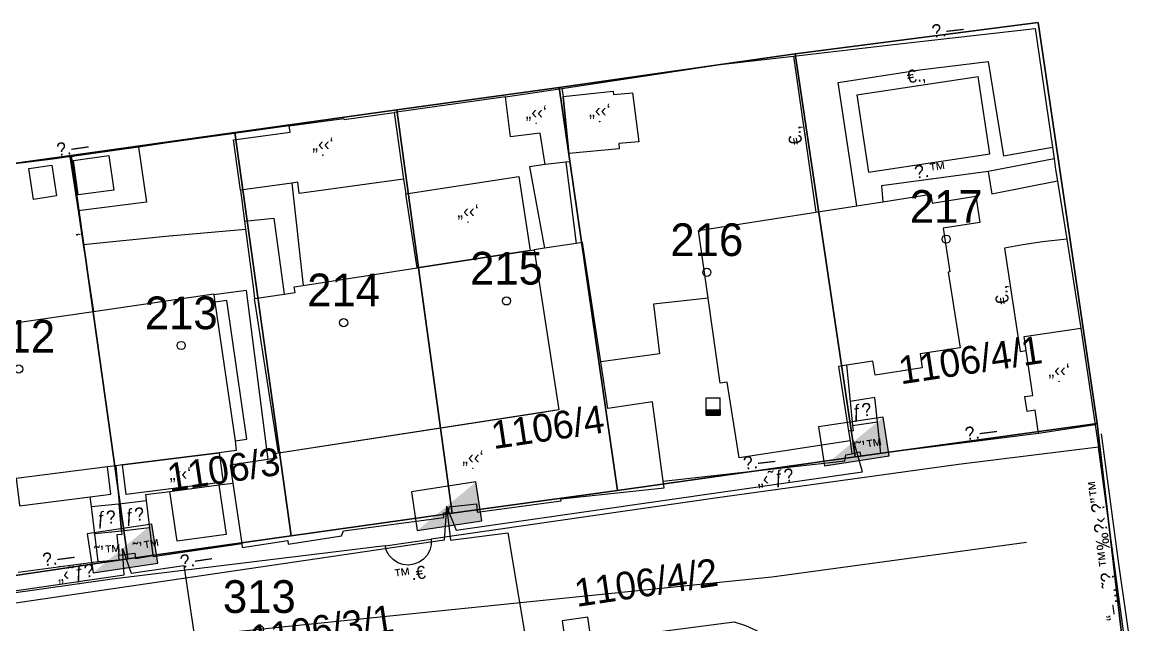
# Model space of a CAD drawing. Header units: metres. Extents: x 218299 to 220222, y 572714 to 574340.
# Drawn here: x 219334.8 to 219403.9, y 573464.6 to 573501.4 of the extents above; entities that cross this region are included whole.
import ezdxf
from ezdxf.enums import TextEntityAlignment as Align

# ---------------------------------------------------------------- set-up
doc = ezdxf.new("R2010")
doc.units = ezdxf.units.M
doc.header["$MEASUREMENT"] = 0
for name, color, linetype in [('1601', 44, 'LANDBORDER'), ('1602', 44, 'Continuous'), ('1603', 44, 'Continuous'), ('6151', 102, 'CABLEUNDEXIST03'), ('6261', 7, 'Continuous'), ('A_POINTS', 2, 'Continuous'), ('M2200', 253, 'Continuous'), ('M2207', 253, 'Continuous'), ('M2401', 7, 'Continuous'), ('M2404', 7, 'Continuous'), ('M2407', 253, 'Continuous'), ('M2408', 253, 'Continuous'), ('M2410', 253, 'Continuous'), ('M2412', 253, 'Continuous'), ('M2420', 253, 'Continuous'), ('M2601', 253, 'Continuous'), ('M2602', 253, 'Continuous'), ('M2605', 253, 'Continuous'), ('M2612', 253, 'Continuous'), ('M5235', 253, 'Continuous')]:
    doc.layers.add(name, color=color, linetype=linetype)
doc.styles.add('HEBTXT', font='HEBTXT')
doc.styles.add('MAVAT_HEBTXT', font='HEBTXT')
doc.linetypes.add('CABLEUNDEXIST03', pattern='A,3.5,[222,elecad.shx,S=0.01,R=0,X=0,Y=0],1.5', length=5)
doc.linetypes.add('LANDBORDER', pattern='A,6.25,[208,elecad.shx,S=0.02,R=0,X=-0.6,Y=0],12.5,[208,elecad.shx,S=0.02,R=180,X=0.6,Y=0],6.25', length=25)

# ---------------------------------------------------------------- blocks, each defined once
blk = doc.blocks.new('6261')
blk.add_lwpolyline([(-2, -1.2), (2, -1.2), (2, 1.2), (-2, 1.2)], close=True)
at = {"color": 0}
blk.add_solid([(2, 1.2), (-2, -1.2), (2, -1.2)], dxfattribs=at)
at = {"color": 0, "style": 'HEBTXT'}
blk.add_attdef('PIL_NAME', (2.689, 2.418), '', height=1.7, dxfattribs=at)
at = {"style": 'HEBTXT'}
blk.add_attdef('CAMUT_MONIM', (2.489, 0.218), '', height=1.7, dxfattribs=at)
at = {"color": 0, "style": 'HEBTXT', "flags": 1}
for tag, p in [('TYPE', (2.585, -1.773)), ('MAP_TYPE', (2.689, -3.782))]:
    blk.add_attdef(tag, p, '', height=1.7, dxfattribs=at)
blk = doc.blocks.new('1603')
at = {"layer": 'A_POINTS'}
blk.add_circle((0, 0), 0.25, dxfattribs=at)
at = {"color": 0, "style": 'HEBTXT'}
blk.add_attdef('PARCEL_NUM', text='', height=2, dxfattribs=at).set_placement((0, 1), align=Align.CENTER)
at = {"color": 0, "style": 'HEBTXT', "flags": 1}
blk.add_attdef('LOT_NUM', text='', height=2, dxfattribs=at).set_placement((0, -2.5), align=Align.CENTER)
blk = doc.blocks.new('M2404')
blk.add_circle((0, 0), 0.025)
at = {"style": 'MAVAT_HEBTXT'}
blk.add_attdef('NAME', text='', height=0.8, dxfattribs=at).set_placement((0, 1.59), align=Align.MIDDLE)
blk = doc.blocks.new('M2408')
blk.add_circle((0, 0), 0.025)
at = {"style": 'MAVAT_HEBTXT'}
blk.add_attdef('NAME', text='', height=0.8, dxfattribs=at).set_placement((0, 1.59), align=Align.MIDDLE)
blk = doc.blocks.new('M2407')
blk.add_circle((0, 0), 0.025)
at = {"style": 'MAVAT_HEBTXT'}
blk.add_attdef('NAME', text='', height=0.8, dxfattribs=at).set_placement((0, 1.59), align=Align.MIDDLE)
blk = doc.blocks.new('M2601')
blk.add_circle((0, 0), 0.025)
at = {"style": 'MAVAT_HEBTXT'}
blk.add_attdef('NAME', text='', height=0.8, dxfattribs=at).set_placement((0, 1.59), align=Align.MIDDLE)
blk = doc.blocks.new('M2602')
blk.add_circle((0, 0), 0.025)
at = {"style": 'MAVAT_HEBTXT'}
blk.add_attdef('NAME', text='', height=0.8, dxfattribs=at).set_placement((0, 1.59), align=Align.MIDDLE)
blk = doc.blocks.new('M2605')
blk.add_circle((0, 0), 0.025)
at = {"style": 'MAVAT_HEBTXT'}
blk.add_attdef('NAME', text='', height=0.8, dxfattribs=at).set_placement((0, 1.59), align=Align.MIDDLE)
blk = doc.blocks.new('M2612')
blk.add_circle((0, 0), 0.025)
at = {"style": 'MAVAT_HEBTXT'}
blk.add_attdef('NAME', text='', height=0.8, dxfattribs=at).set_placement((0, 1.59), align=Align.MIDDLE)
blk = doc.blocks.new('M2410')
blk.add_circle((0, 0), 0.025)
at = {"style": 'MAVAT_HEBTXT'}
blk.add_attdef('NAME', text='', height=0.8, dxfattribs=at).set_placement((0, 1.59), align=Align.MIDDLE)
blk = doc.blocks.new('M2207')
blk.add_circle((0, 0), 0.025)
at = {"style": 'MAVAT_HEBTXT'}
blk.add_attdef('NAME', text='', height=0.8, dxfattribs=at).set_placement((0, 1.59), align=Align.MIDDLE)
blk = doc.blocks.new('M2412')
blk.add_circle((0, 0), 0.025)
at = {"style": 'MAVAT_HEBTXT'}
blk.add_attdef('NAME', text='', height=0.8, dxfattribs=at).set_placement((0, 1.59), align=Align.MIDDLE)
blk = doc.blocks.new('*U89')
at = {"linetype": 'Continuous'}
for p, q in [((-0.85, 0), (-0.85, -0.66)), ((0.85, 0), (0.85, -0.66))]:
    blk.add_line(p, q, dxfattribs=at)
blk.add_solid([(-0.85, 0), (-0.85, -0.66), (0.85, -0.66)], dxfattribs=at)
at = {"linetype": 'Continuous', "extrusion": (0, 0, -1)}
blk.add_solid([(0.85, 0), (-0.85, 0), (-0.85, -0.66)], dxfattribs=at)
blk = doc.blocks.new('M5235')
for points in [[(-0.85, 1.47), (0.85, 1.47)], [(-0.85, -0.66), (-0.85, 1.47)], [(0.85, -0.66), (0.85, 1.47)], [(-0.85, 0), (0.85, 0)], [(-0.85, -0.66), (0.85, -0.66)]]:
    blk.add_lwpolyline(points)
at = {"linetype": 'Continuous'}
blk.add_blockref('*U89', (0, 0), dxfattribs=at)
at = {"style": 'MAVAT_HEBTXT', "flags": 1}
for tag, p in [('MARK', (0, 2.72)), ('HEIGHT', (0, -1.92)), ('NAME', (0, -4.48))]:
    blk.add_attdef(tag, text='', height=0.8, dxfattribs=at).set_placement(p, align=Align.MIDDLE)
blk = doc.blocks.new('111')
at = {"layer": 'M2200'}
for points in [[(219376.224, 573488.701, 580.785), (219383.403, 573489.819, 580.785), (219385.914, 573490.21, 580.785), (219387.497, 573490.457, 580.785), (219390.433, 573490.914, 580.785), (219390.517, 573490.373, 580.785), (219393.192, 573490.79, 580.785), (219393.442, 573489.187, 581.265), (219391.199, 573488.838, 581.505), (219391.615, 573486.169, 582.465), (219391.511, 573486.153, 582.465), (219392.232, 573481.527, 580.785), (219389.785, 573481.145, 580.665), (219389.918, 573480.286, 580.305), (219387.026, 573479.836, 580.305), (219386.89, 573480.709, 580.665), (219385.276, 573480.457, 580.665), (219384.788, 573480.381, 580.665), (219385.406, 573476.411, 580.455), (219385.496, 573475.835, 580.425), (219385.496, 573475.835, 580.425), (219378.705, 573474.777, 580.425), (219377.982, 573479.417, 580.665), (219377.554, 573479.346, 580.665), (219376.813, 573484.557, 580.731)], [(219367.665, 573477.718, 579.465), (219366.56, 573477.547, 579.465), (219350.503, 573475.071, 579.465), (219350.503, 573475.071, 579.465), (219350.503, 573475.071, 579.465), (219349.044, 573484.528, 579.225), (219349.044, 573484.528, 579.225), (219350.856, 573484.808, 579.4), (219351.522, 573484.911, 579.465), (219351.471, 573485.243, 579.465), (219352.025, 573485.329, 579.465), (219358.998, 573486.404, 579.465), (219365.913, 573487.47, 579.465), (219366.155, 573487.508, 579.465), (219366.155, 573487.508, 579.465), (219367.665, 573477.718, 579.465)], [(219331.821, 573482.678, 578.745), (219339.171, 573483.747, 578.745), (219346.537, 573484.819, 578.745), (219346.546, 573484.757, 578.745), (219346.612, 573484.303, 578.745), (219347.845, 573475.823, 578.745), (219347.921, 573475.235, 578.745), (219346.879, 573475.103, 578.745), (219340.959, 573474.351, 578.745), (219340.55, 573474.299, 578.745), (219340.027, 573474.232, 578.745), (219334.443, 573473.523, 578.745), (219333.099, 573473.352, 578.745), (219331.821, 573482.678, 578.745), (219331.821, 573482.678, 578.745)]]:
    blk.add_polyline3d(points, close=True, dxfattribs=at)
at = {"layer": 'M2207'}
for points in [[(219364.397, 573496.879, 578.805), (219367.855, 573497.383, 578.805), (219367.855, 573497.383, 578.805), (219367.926, 573496.896, 578.805), (219368.278, 573493.403, 578.805), (219368.317, 573492.906, 578.805), (219368.317, 573492.906, 578.805), (219368.094, 573492.88, 578.769), (219366.832, 573492.733, 578.565), (219366.832, 573492.733, 578.565), (219366.526, 573494.648, 578.805), (219364.701, 573494.423, 578.805), (219364.397, 573496.879, 578.805)], [(219371.365, 573493.693, 580.545), (219368.278, 573493.403, 580.545), (219368.278, 573493.403, 580.545), (219367.926, 573496.896, 580.545), (219367.926, 573496.896, 580.545), (219370.996, 573497.229, 580.425), (219371.016, 573497.014, 580.425), (219372.175, 573497.112, 580.425), (219372.564, 573494.133, 580.425), (219371.334, 573494.018, 580.545)], [(219358.152, 573491.847, 578.685), (219358.152, 573491.847, 578.685), (219351.779, 573490.968, 578.685), (219351.686, 573491.646, 578.685), (219351.32, 573491.595, 578.66), (219348.177, 573491.162, 578.445), (219348.177, 573491.162, 578.445), (219347.753, 573494.239, 578.325), (219351.218, 573494.717, 578.565), (219351.165, 573495.1, 578.565), (219351.165, 573495.1, 578.565), (219354.513, 573495.561, 578.685), (219354.524, 573495.485, 578.685), (219357.592, 573495.908, 578.685), (219357.592, 573495.908, 578.685)], [(219336.629, 573492.693, 577.545), (219336.911, 573490.812, 577.545), (219335.511, 573490.602, 577.545), (219335.229, 573492.484, 577.545), (219336.629, 573492.693, 577.545)], [(219340.126, 573493.294, 577.545), (219340.422, 573491.174, 577.545), (219338.246, 573490.871, 577.545), (219337.951, 573492.991, 577.545), (219340.126, 573493.294, 577.545)], [(219365.913, 573487.47, 579.285), (219358.998, 573486.404, 579.405), (219358.298, 573490.945, 579.285), (219358.298, 573490.945, 579.285), (219365.213, 573492.008, 579.165), (219365.913, 573487.47, 579.285)], [(219366.155, 573487.508, 579.405), (219367.665, 573477.718, 579.405), (219350.503, 573475.071, 577.725), (219350.297, 573475.039, 577.725), (219350.396, 573474.775, 578.325), (219349.847, 573474.691, 578.371), (219347.554, 573474.338, 578.565), (219347.715, 573473.23, 578.459), (219348.25, 573469.553, 578.108), (219348.286, 573469.305, 578.085), (219351.076, 573469.724, 577.845), (219351.104, 573469.513, 577.845), (219354.364, 573470.01, 577.725), (219354.492, 573470.313, 578.685), (219360.633, 573471.138, 578.205), (219360.613, 573471.424, 578.205), (219360.941, 573471.469, 578.205), (219360.948, 573471.782, 579.045), (219362.63, 573471.963, 579.045), (219362.669, 573471.465, 578.085), (219367.82, 573472.161, 578.205), (219367.793, 573472.276, 578.565), (219374.121, 573472.942, 578.685), (219374.065, 573473.362, 578.685), (219373.41, 573478.217, 578.685), (219370.676, 573477.796, 579.165), (219370.233, 573480.668, 579.165), (219369.108, 573487.963, 579.165), (219368.724, 573487.904, 579.196), (219366.797, 573487.607, 579.352)], [(219346.612, 573484.303, 578.685), (219347.845, 573475.823, 578.565), (219348.567, 573475.928, 578.565), (219347.334, 573484.408, 578.685), (219346.612, 573484.303, 578.685)], [(219399.627, 573482.724, 579.945), (219399.627, 573482.724, 579.945), (219400.513, 573476.803, 579.945), (219400.513, 573476.803, 579.945), (219400.513, 573476.803, 579.945), (219397.032, 573476.283, 579.945), (219397.032, 573476.283, 579.945), (219396.82, 573477.702, 579.945), (219396.334, 573477.63, 579.945), (219396.199, 573478.53, 579.945), (219396.689, 573478.604, 579.945), (219396.277, 573481.357, 579.853), (219396.151, 573482.204, 579.825)], [(219340.959, 573474.351, 578.445), (219346.879, 573475.103, 578.325), (219347.108, 573473.298, 578.325), (219341.188, 573472.546, 578.445), (219340.959, 573474.351, 578.445)], [(219340.027, 573474.232, 578.325), (219334.443, 573473.523, 578.325), (219334.626, 573472.077, 578.221), (219334.656, 573471.848, 578.205), (219334.656, 573471.848, 578.205), (219338.973, 573472.397, 578.205), (219340.24, 573472.558, 578.205), (219340.027, 573474.232, 578.325)], [(219343.855, 573472.729, 577.965), (219343.855, 573472.729, 577.965), (219346.842, 573473.142, 577.965), (219346.842, 573473.142, 577.965), (219347.296, 573470.097, 577.965), (219344.309, 573469.684, 577.965), (219343.855, 573472.729, 577.965)]]:
    blk.add_polyline3d(points, close=True, dxfattribs=at)
at = {"layer": 'M2401'}
for points in [[(219357.026, 573469.412, 575.91), (219357.026, 573469.412, 575.91), (219359.861, 573469.802, 575.91), (219359.861, 573469.802, 575.91), (219359.855, 573469.464, 575.91), (219359.771, 573469.137, 575.91), (219359.612, 573468.839, 575.91), (219359.388, 573468.587, 575.91), (219359.11, 573468.394, 575.91), (219358.796, 573468.271, 575.91), (219358.461, 573468.226, 575.91), (219358.125, 573468.26, 575.91), (219357.806, 573468.372, 575.91), (219357.522, 573468.556, 575.91), (219357.29, 573468.801, 575.91), (219357.121, 573469.093, 575.91), (219357.026, 573469.412, 575.91)], [(219369.442, 573465.033, 576.3), (219367.879, 573464.811, 576.3), (219368.079, 573463.396, 576.3), (219368.079, 573463.396, 576.3), (219369.643, 573463.617, 576.3), (219369.643, 573463.617, 576.3), (219369.442, 573465.033, 576.3)]]:
    blk.add_polyline3d(points, dxfattribs=at)
at = {"layer": 'M2404'}
for points in [[(219357.026, 573469.412, 575.91), (219357.026, 573469.412, 575.91), (219359.861, 573469.802, 575.91), (219359.861, 573469.802, 575.91), (219359.855, 573469.464, 575.91), (219359.771, 573469.137, 575.91), (219359.612, 573468.839, 575.91), (219359.388, 573468.587, 575.91), (219359.11, 573468.394, 575.91), (219358.796, 573468.271, 575.91), (219358.461, 573468.226, 575.91), (219358.125, 573468.26, 575.91), (219357.806, 573468.372, 575.91), (219357.522, 573468.556, 575.91), (219357.29, 573468.801, 575.91), (219357.121, 573469.093, 575.91), (219357.026, 573469.412, 575.91)], [(219369.442, 573465.033, 576.3), (219367.879, 573464.811, 576.3), (219368.079, 573463.396, 576.3), (219368.079, 573463.396, 576.3), (219369.643, 573463.617, 576.3), (219369.643, 573463.617, 576.3), (219369.442, 573465.033, 576.3)]]:
    blk.add_polyline3d(points, dxfattribs=at)
at = {"layer": 'M2407'}
for points in [[(219385.914, 573490.21, 577.682), (219384.771, 573497.756, 577.442), (219389.777, 573498.535, 577.442), (219393.944, 573499.039, 577.442), (219394.898, 573493.269, 577.682), (219397.885, 573493.792, 577.682)], [(219385.913, 573496.999, 577.442), (219386.627, 573492.264, 577.682), (219394.064, 573493.39, 577.682), (219393.331, 573498.131, 577.442)], [(219341.94, 573493.804, 575.522), (219342.417, 573490.427, 575.642), (219338.231, 573489.899, 575.642)], [(219366.832, 573492.733, 576.809), (219365.867, 573492.596, 576.809), (219366.797, 573487.607, 576.674)], [(219393.942, 573492.315, 577.682), (219387.42, 573491.44, 577.682), (219387.497, 573490.457, 577.682)], [(219351.32, 573491.595, 576.242), (219352.025, 573485.329, 576.482)], [(219348.425, 573489.268, 576.482), (219350.224, 573489.443, 576.482), (219350.856, 573484.808, 576.482)], [(219344.012, 573488.376, 575.642), (219338.548, 573487.822, 575.642)], [(219397.285, 573488.005, 577.952), (219396.073, 573487.814, 577.952)], [(219348.52, 573485.022, 575.999), (219346.546, 573484.757, 576.017)], [(219348.52, 573485.022, 575.999), (219349.847, 573474.691, 575.999)], [(219376.813, 573484.557, 578.042), (219373.466, 573484.198, 578.042), (219373.83, 573481.148, 578.042), (219370.233, 573480.668, 577.802)], [(219342.364, 573472.545, 576.002), (219343.855, 573472.729, 576.002)], [(219346.842, 573473.142, 576.002), (219347.715, 573473.23, 576.002)], [(219339.054, 573471.81, 576.07), (219338.973, 573472.397, 576.115)]]:
    blk.add_polyline3d(points, dxfattribs=at)
at = {"layer": 'M2408'}
for points in [[(219400.513, 573476.803, 577.62), (219400.7, 573475.444, 577.62), (219392.138, 573474.373, 577.08), (219377.237, 573472.322, 576.45), (219359.861, 573469.802, 575.887)], [(219357.026, 573469.412, 575.887), (219340.326, 573467.369, 574.897), (219327.176, 573465.501, 574.357), (219319.617, 573464.731, 574.065)], [(219369.643, 573463.617, 576.165), (219378.411, 573464.751, 576.705), (219379.099, 573464.523, 576.695), (219379.759, 573464.221, 576.698), (219380.382, 573463.85, 576.715), (219380.96, 573463.414, 576.745), (219381.488, 573462.917, 576.788), (219381.957, 573462.367, 576.844), (219382.22, 573461.997, 576.885), (219382.976, 573460.363, 576.975), (219384.082, 573460.484, 576.975)]]:
    blk.add_polyline3d(points, dxfattribs=at)
at = {"layer": 'M2410'}
blk.add_polyline3d([(219402.402, 573462.979, 577.74), (219400.7, 573475.444, 577.62)], dxfattribs=at)
at = {"layer": 'M2412'}
for points in [[(219387.009, 573478.469, 577.922), (219385.499, 573478.227, 577.922), (219385.645, 573476.764, 577.202), (219387.174, 573476.994, 577.202)], [(219339.054, 573471.81, 576.002), (219340.707, 573471.968, 576.002), (219340.748, 573471.972, 576.002), (219340.89, 573470.301, 575.042), (219339.261, 573470.137, 575.042)], [(219340.748, 573471.973, 575.882), (219342.41, 573472.17, 575.882), (219342.611, 573470.513, 575.042), (219340.89, 573470.298, 575.042)]]:
    blk.add_polyline3d(points, close=True, dxfattribs=at)
at = {"layer": 'M2420', "linetype": 'Continuous', "lineweight": -3}
blk.add_lwpolyline([(219289.24, 573455.84), (219327.91, 573462.12), (219380.7, 573467.5), (219396.3, 573469.62)], dxfattribs=at)
at = {"layer": 'M2601'}
for points in [[(219337.725, 573493.207, 577.172), (219338.231, 573489.899, 577.256), (219338.548, 573487.822, 577.308), (219338.701, 573486.823, 577.334), (219339.171, 573483.747, 577.412)], [(219344.012, 573488.376, 576.932), (219344.012, 573488.376, 576.932), (219344.012, 573488.376, 576.932), (219344.081, 573488.383, 576.932), (219348.488, 573488.787, 576.932)], [(219385.276, 573480.457, 579.73), (219385.499, 573478.227, 579.463), (219385.645, 573476.764, 579.288), (219385.677, 573476.443, 579.25), (219385.406, 573476.411, 579.25)], [(219400.875, 573476.263, 578.23), (219400.875, 573476.263, 578.23), (219401.934, 573468.303, 578.47), (219402.874, 573461.78, 578.47), (219402.659, 573461.509, 578.47), (219402.531, 573461.49, 578.465), (219396.184, 573460.522, 578.23), (219389.288, 573459.479, 577.99), (219389.288, 573459.479, 577.99)], [(219385.496, 573475.835, 579.25), (219385.608, 573475.037, 579.01), (219385.608, 573475.037, 579.01), (219386.086, 573475.147, 579.01), (219386.166, 573474.866, 579.01), (219386.166, 573474.866, 579.01), (219386.166, 573474.866, 579.01)], [(219340.609, 573470.068, 577.27), (219340.738, 573468.827, 577.27), (219340.738, 573468.827, 577.27), (219341.7, 573468.957, 577.27), (219341.7, 573468.957, 577.27)], [(219340.757, 573468.55, 576.55), (219340.738, 573468.827, 576.55)], [(219341.7, 573468.957, 576.67), (219341.745, 573468.629, 576.67)]]:
    blk.add_polyline3d(points, dxfattribs=at)
at = {"layer": 'M2602'}
for points in [[(219382.038, 573499.365, 578.71), (219383.403, 573489.819, 578.71)], [(219385.913, 573496.999, 577.682), (219393.331, 573498.131, 577.682)], [(219397.987, 573493.089, 577.99), (219393.942, 573492.315, 578.11), (219393.942, 573492.315, 578.11), (219394.183, 573490.926, 578.11)], [(219358.152, 573491.847, 578.677), (219358.298, 573490.945, 578.677)], [(219398.197, 573491.716, 578.71), (219394.183, 573490.926, 578.825)], [(219396.073, 573487.814, 578.83), (219396.073, 573487.814, 578.83), (219394.962, 573487.62, 578.83), (219395.91, 573481.296, 578.95), (219396.277, 573481.357, 578.95)], [(219398.76, 573488.177, 578.83), (219397.285, 573488.005, 578.83), (219397.285, 573488.005, 578.83)], [(219340.55, 573474.299, 577.39), (219340.748, 573471.973, 577.323), (219340.748, 573471.972, 577.323), (219340.89, 573470.301, 577.275), (219340.89, 573470.298, 577.275), (219340.907, 573470.104, 577.27), (219340.626, 573470.07, 577.27), (219340.609, 573470.068, 577.27)]]:
    blk.add_polyline3d(points, dxfattribs=at)
at = {"layer": 'M2605'}
for points in [[(219367.855, 573497.383, 577.33), (219377.542, 573498.846, 577.33), (219382.038, 573499.365, 577.33), (219388.344, 573500.094, 577.33), (219396.823, 573501.059, 577.57), (219397.885, 573493.792, 577.772), (219397.987, 573493.089, 577.791), (219398.084, 573492.425, 577.81), (219398.197, 573491.716, 577.827), (219398.76, 573488.177, 577.915), (219399.627, 573482.724, 578.05)], [(219364.397, 573496.879, 576.73), (219357.592, 573495.908, 576.73)], [(219351.165, 573495.1, 575.53), (219343.695, 573494.053, 575.53), (219341.94, 573493.804, 575.53), (219337.725, 573493.207, 575.53), (219337.671, 573493.199, 575.53), (219336.694, 573493.06, 575.53), (219331.358, 573492.406, 575.53), (219327.937, 573491.844, 575.53), (219327.944, 573491.788, 575.53), (219328.373, 573488.674, 575.53)], [(219368.094, 573492.88, 577.33), (219368.724, 573487.904, 577.33)], [(219348.177, 573491.162, 576.49), (219348.425, 573489.268, 576.49), (219348.488, 573488.787, 576.49), (219348.972, 573485.083, 576.49), (219349.044, 573484.528, 576.49)], [(219397.032, 573476.283, 578.05), (219387.489, 573475.069, 578.05), (219387.391, 573475.056, 578.05), (219387.174, 573476.994, 578.05), (219387.009, 573478.469, 578.05), (219387.009, 573478.469, 578.05)], [(219374.065, 573473.362, 578.05), (219385.178, 573474.603, 578.05), (219385.234, 573474.961, 578.05), (219385.608, 573475.037, 578.05)], [(219342.364, 573472.545, 575.95), (219342.364, 573472.545, 575.95), (219342.383, 573472.393, 575.95), (219342.41, 573472.17, 575.95), (219342.611, 573470.513, 575.95), (219342.817, 573468.813, 575.95), (219342.825, 573468.747, 575.95), (219348.25, 573469.553, 575.95)], [(219334.568, 573467.8, 576.07), (219339.469, 573468.452, 576.07), (219339.469, 573468.452, 576.07), (219339.261, 573470.137, 576.07), (219339.054, 573471.81, 576.07)]]:
    blk.add_polyline3d(points, dxfattribs=at)
at = {"layer": 'M2612'}
for points in [[(219387.391, 573475.056, 579.701), (219386.166, 573474.866, 579.49)], [(219339.469, 573468.452, 576.55), (219340.757, 573468.55, 576.55)], [(219341.745, 573468.629, 576.67), (219342.817, 573468.813, 576.67)]]:
    blk.add_polyline3d(points, dxfattribs=at)
at = {"layer": 'M2207'}
ref = blk.add_blockref('M2207', (219366.28, 573495.248), dxfattribs=dict(at, xscale=0.5, yscale=0.5, zscale=0.5))
ref.add_attrib('NAME', '„‹‹‘', dxfattribs={"layer": '0', "height": 0.8, "style": 'MAVAT_HEBTXT'}).set_placement((219366.28, 573495.873), align=Align.MIDDLE)
ref = blk.add_blockref('M2207', (219370.173, 573495.366), dxfattribs=dict(at, xscale=0.5, yscale=0.5, zscale=0.5))
ref.add_attrib('NAME', '„‹‹‘', dxfattribs={"layer": '0', "height": 0.8, "style": 'MAVAT_HEBTXT'}).set_placement((219370.173, 573495.991), align=Align.MIDDLE)
ref = blk.add_blockref('M2207', (219353.22, 573493.307), dxfattribs=dict(at, xscale=0.5, yscale=0.5, zscale=0.5))
ref.add_attrib('NAME', '„‹‹‘', dxfattribs={"layer": '0', "height": 0.8, "style": 'MAVAT_HEBTXT'}).set_placement((219353.22, 573493.932), align=Align.MIDDLE)
ref = blk.add_blockref('M2207', (219362.105, 573489.207), dxfattribs=dict(at, xscale=0.5, yscale=0.5, zscale=0.5))
ref.add_attrib('NAME', '„‹‹‘', dxfattribs={"layer": '0', "height": 0.8, "style": 'MAVAT_HEBTXT'}).set_placement((219362.105, 573489.832), align=Align.MIDDLE)
ref = blk.add_blockref('M2207', (219398.293, 573479.474), dxfattribs=dict(at, xscale=0.5, yscale=0.5, zscale=0.5))
ref.add_attrib('NAME', '„‹‹‘', dxfattribs={"layer": '0', "height": 0.8, "style": 'MAVAT_HEBTXT'}).set_placement((219398.293, 573480.099), align=Align.MIDDLE)
ref = blk.add_blockref('M2207', (219362.402, 573474.138), dxfattribs=dict(at, xscale=0.5, yscale=0.5, zscale=0.5))
ref.add_attrib('NAME', '„‹‹‘', dxfattribs={"layer": '0', "height": 0.8, "style": 'MAVAT_HEBTXT'}).set_placement((219362.402, 573474.763), align=Align.MIDDLE)
ref = blk.add_blockref('M2207', (219344.497, 573473.136), dxfattribs=dict(at, xscale=0.5, yscale=0.5, zscale=0.5))
ref.add_attrib('NAME', '„‹‹‘', dxfattribs={"layer": '0', "height": 0.8, "style": 'MAVAT_HEBTXT'}).set_placement((219344.497, 573473.761), align=Align.MIDDLE)
at = {"layer": 'M2404'}
ref = blk.add_blockref('M2404', (219358.461, 573468.226), dxfattribs=dict(at, xscale=0.5, yscale=0.5, zscale=0.5, rotation=13.39762979166256))
ref.add_attrib('NAME', '™.€', dxfattribs={"layer": '0', "height": 0.8, "rotation": 7.57611, "style": 'MAVAT_HEBTXT'}).set_placement((219358.533, 573467.68), align=Align.MIDDLE)
at = {"layer": 'M2407'}
ref = blk.add_blockref('M2407', (219390.485, 573491.851), dxfattribs=dict(at, xscale=0.5, yscale=0.5, zscale=0.5))
ref.add_attrib('NAME', '\x8e.™', dxfattribs={"layer": '0', "height": 0.8, "rotation": 7.64324, "style": 'MAVAT_HEBTXT'}).set_placement((219390.411, 573492.396), align=Align.MIDDLE)
at = {"layer": 'M2408'}
ref = blk.add_blockref('M2408', (219380.951, 573472.833), dxfattribs=dict(at, xscale=0.5, yscale=0.5, zscale=0.5))
ref.add_attrib('NAME', '„‹˜ƒ\x8e', dxfattribs={"layer": '0', "height": 0.8, "rotation": 7.83684, "style": 'MAVAT_HEBTXT'}).set_placement((219380.93, 573473.508), align=Align.MIDDLE)
ref = blk.add_blockref('M2408', (219338.326, 573467.085), dxfattribs=dict(at, xscale=0.5, yscale=0.5, zscale=0.5))
ref.add_attrib('NAME', '„‹˜ƒ\x8e', dxfattribs={"layer": '0', "height": 0.8, "rotation": 8.08508, "style": 'MAVAT_HEBTXT'}).set_placement((219338.09, 573467.666), align=Align.MIDDLE)
at = {"layer": 'M2410'}
ref = blk.add_blockref('M2410', (219401.551, 573469.211), dxfattribs=dict(at, xscale=0.5, yscale=0.5, zscale=0.5))
ref.add_attrib('NAME', '“–…˜\x8e ™‰\x81‹ \x9a”™', dxfattribs={"layer": '0', "height": 0.8, "rotation": 97.77834, "style": 'MAVAT_HEBTXT'}).set_placement((219401.006, 573469.137), align=Align.MIDDLE)
at = {"layer": 'M2412'}
ref = blk.add_blockref('M2412', (219385.659, 573476.766), dxfattribs=dict(at, xscale=0.5, yscale=0.5, zscale=0.5))
ref.add_attrib('NAME', 'ƒ\x8e', dxfattribs={"layer": '0', "height": 0.8, "rotation": 8.55901, "style": 'MAVAT_HEBTXT'}).set_placement((219386.229, 573477.587), align=Align.MIDDLE)
ref = blk.add_blockref('M2412', (219340.241, 573470.236), dxfattribs=dict(at, xscale=0.5, yscale=0.5, zscale=0.5))
ref.add_attrib('NAME', 'ƒ\x8e', dxfattribs={"layer": '0', "height": 0.8, "rotation": 5.72706, "style": 'MAVAT_HEBTXT'}).set_placement((219339.963, 573471.027), align=Align.MIDDLE)
ref = blk.add_blockref('M2412', (219342.576, 573470.509), dxfattribs=dict(at, xscale=0.5, yscale=0.5, zscale=0.5))
ref.add_attrib('NAME', 'ƒ\x8e', dxfattribs={"layer": '0', "height": 0.8, "rotation": 7.1503, "style": 'MAVAT_HEBTXT'}).set_placement((219341.704, 573471.201), align=Align.MIDDLE)
at = {"layer": 'M2601'}
ref = blk.add_blockref('M2601', (219338.448, 573488.477), dxfattribs=dict(at, xscale=0.5, yscale=0.5, zscale=0.5))
ref.add_attrib('NAME', '‚', dxfattribs={"layer": '0', "height": 0.8, "rotation": 98.69296, "style": 'MAVAT_HEBTXT'}).set_placement((219337.904, 573488.394), align=Align.MIDDLE)
at = {"layer": 'M2602'}
ref = blk.add_blockref('M2602', (219389.622, 573497.565), dxfattribs=dict(at, xscale=0.5, yscale=0.5, zscale=0.5))
ref.add_attrib('NAME', '€.‚', dxfattribs={"layer": '0', "height": 0.8, "rotation": 8.6778, "style": 'MAVAT_HEBTXT'}).set_placement((219389.539, 573498.109), align=Align.MIDDLE)
ref = blk.add_blockref('M2602', (219382.721, 573494.592), dxfattribs=dict(at, xscale=0.5, yscale=0.5, zscale=0.5))
ref.add_attrib('NAME', '€.‚', dxfattribs={"layer": '0', "height": 0.8, "rotation": 98.13735, "style": 'MAVAT_HEBTXT'}).set_placement((219382.176, 573494.514), align=Align.MIDDLE)
ref = blk.add_blockref('M2602', (219395.38, 573484.831), dxfattribs=dict(at, xscale=0.5, yscale=0.5, zscale=0.5))
ref.add_attrib('NAME', '€.‚', dxfattribs={"layer": '0', "height": 0.8, "rotation": 98.51961, "style": 'MAVAT_HEBTXT'}).set_placement((219394.836, 573484.75), align=Align.MIDDLE)
at = {"layer": 'M2605'}
ref = blk.add_blockref('M2605', (219391.533, 573500.457), dxfattribs=dict(at, xscale=0.5, yscale=0.5, zscale=0.5))
ref.add_attrib('NAME', '\x9a.—', dxfattribs={"layer": '0', "height": 0.8, "rotation": 6.49297, "style": 'MAVAT_HEBTXT'}).set_placement((219391.471, 573501.004), align=Align.MIDDLE)
ref = blk.add_blockref('M2605', (219337.967, 573493.241), dxfattribs=dict(at, xscale=0.5, yscale=0.5, zscale=0.5))
ref.add_attrib('NAME', '\x9a.—', dxfattribs={"layer": '0', "height": 0.8, "rotation": 8.07188, "style": 'MAVAT_HEBTXT'}).set_placement((219337.89, 573493.786), align=Align.MIDDLE)
ref = blk.add_blockref('M2605', (219393.575, 573475.843), dxfattribs=dict(at, xscale=0.5, yscale=0.5, zscale=0.5))
ref.add_attrib('NAME', '\x9a.—', dxfattribs={"layer": '0', "height": 0.8, "rotation": 7.24765, "style": 'MAVAT_HEBTXT'}).set_placement((219393.506, 573476.388), align=Align.MIDDLE)
ref = blk.add_blockref('M2605', (219379.991, 573474.024), dxfattribs=dict(at, xscale=0.5, yscale=0.5, zscale=0.5))
ref.add_attrib('NAME', '\x9a.—', dxfattribs={"layer": '0', "height": 0.8, "rotation": 6.37354, "style": 'MAVAT_HEBTXT'}).set_placement((219379.93, 573474.57), align=Align.MIDDLE)
ref = blk.add_blockref('M2605', (219345.372, 573469.126), dxfattribs=dict(at, xscale=0.5, yscale=0.5, zscale=0.5))
ref.add_attrib('NAME', '\x9a.—', dxfattribs={"layer": '0', "height": 0.8, "rotation": 8.44942, "style": 'MAVAT_HEBTXT'}).set_placement((219345.453, 573468.582), align=Align.MIDDLE)
ref = blk.add_blockref('M2605', (219337.102, 573468.138), dxfattribs=dict(at, xscale=0.5, yscale=0.5, zscale=0.5))
ref.add_attrib('NAME', '\x9a.—', dxfattribs={"layer": '0', "height": 0.8, "rotation": 7.57526, "style": 'MAVAT_HEBTXT'}).set_placement((219337.03, 573468.683), align=Align.MIDDLE)
at = {"layer": 'M2612'}
ref = blk.add_blockref('M2612', (219386.779, 573474.961), dxfattribs=dict(at, xscale=0.5, yscale=0.5, zscale=0.5))
ref.add_attrib('NAME', '˜’™', dxfattribs={"layer": '0', "height": 0.8, "rotation": 8.82694, "style": 'MAVAT_HEBTXT'}).set_placement((219386.694, 573475.505), align=Align.MIDDLE)
ref = blk.add_blockref('M2612', (219340.113, 573468.501), dxfattribs=dict(at, xscale=0.5, yscale=0.5, zscale=0.5))
ref.add_attrib('NAME', '˜’™', dxfattribs={"layer": '0', "height": 0.8, "rotation": 4.36526, "style": 'MAVAT_HEBTXT'}).set_placement((219340.071, 573469.05), align=Align.MIDDLE)
ref = blk.add_blockref('M2612', (219342.281, 573468.721), dxfattribs=dict(at, xscale=0.5, yscale=0.5, zscale=0.5))
ref.add_attrib('NAME', '˜’™', dxfattribs={"layer": '0', "height": 0.8, "rotation": 9.72048, "style": 'MAVAT_HEBTXT'}).set_placement((219342.448, 573469.327), align=Align.MIDDLE)
at = {"layer": 'M5235', "xscale": 0.5, "yscale": 0.5, "zscale": 0.5}
blk.add_blockref('M5235', (219377.118, 573477.721, 578.07), dxfattribs=at)

msp = doc.modelspace()

# ---------------------------------------------------------------- linework, layer by layer
at = {"layer": '1601'}
for points in [[(219327.956, 573491.921), (219337.816, 573493.291), (219347.826, 573494.701), (219357.746, 573496.081), (219367.686, 573497.451), (219382.136, 573499.501), (219397.006, 573501.421), (219400.616, 573476.891), (219402.226, 573463.171), (219379.986, 573438.851), (219369.606, 573437.461), (219359.876, 573436.071), (219355.709, 573435.472), (219355.944, 573432.039), (219342.916, 573411.411), (219329.106, 573390.101)], [(219456.523, 573468.163), (219432.463, 573450.24), (219412.41, 573433.252), (219404.745, 573441.705), (219402.226, 573463.171), (219400.616, 573476.891), (219397.006, 573501.421), (219382.136, 573499.501), (219367.686, 573497.451), (219357.746, 573496.081), (219347.826, 573494.701), (219337.816, 573493.291), (219327.956, 573491.921)]]:
    msp.add_lwpolyline(points, dxfattribs=at)
at = {"layer": '1602'}
for points in [[(219456.523, 573468.163), (219432.463, 573450.24), (219412.41, 573433.252), (219404.745, 573441.705), (219402.226, 573463.171), (219400.616, 573476.891), (219397.006, 573501.421), (219382.136, 573499.501), (219367.686, 573497.451), (219357.746, 573496.081), (219347.826, 573494.701), (219337.816, 573493.291), (219327.956, 573491.921)], [(219331.346, 573467.141), (219341.276, 573468.611), (219351.276, 573470.021), (219361.136, 573471.391), (219371.266, 573472.791), (219385.806, 573474.841), (219400.616, 573476.891), (219402.226, 573463.171)]]:
    msp.add_lwpolyline(points, dxfattribs=at)
for points in [[(219385.806, 573474.841), (219382.136, 573499.501), (219397.006, 573501.421), (219400.616, 573476.891)], [(219371.266, 573472.791), (219367.686, 573497.451), (219382.136, 573499.501), (219385.806, 573474.841)], [(219361.136, 573471.391), (219357.746, 573496.081), (219367.686, 573497.451), (219371.266, 573472.791)], [(219351.276, 573470.021), (219347.826, 573494.701), (219357.746, 573496.081), (219361.136, 573471.391)], [(219341.276, 573468.611), (219337.816, 573493.291), (219347.826, 573494.701), (219351.276, 573470.021)], [(219331.346, 573467.141), (219327.956, 573491.921), (219337.816, 573493.291), (219341.276, 573468.611)]]:
    msp.add_lwpolyline(points, close=True, dxfattribs=at)
at = {"layer": '6151'}
for points in [[(219360.7973, 573471.825), (219361.3878, 573470.3522), (219386.2625, 573473.9249), (219385.7303, 573475.7901)], [(219360.7973, 573471.825), (219360.6471, 573469.7474), (219293.2983, 573459.8563), (219294.0617, 573455.1532), (219296.9377, 573438.5944), (219296.7226, 573425.5039), (219297.6738, 573424.703), (219298.3147, 573424.7031), (219298.3243, 573424.2823), (219298.0752, 573424.2852), (219298.0757, 573424.333)], [(219360.7973, 573471.825), (219361.0256, 573469.7426), (219364.5528, 573470.2039), (219365.8876, 573462.171)], [(219320.9383, 573466.3946), (219321.5745, 573464.7831), (219341.065, 573467.6374), (219340.9536, 573469.2392)], [(219340.9536, 573469.2392), (219341.4894, 573467.7239), (219344.7101, 573468.1987), (219346.044, 573459.3267)]]:
    msp.add_lwpolyline(points, dxfattribs=at)

# ---------------------------------------------------------------- block references
msp.add_blockref('111', (0, 0))
at = {"layer": '1603'}
for p, values in [((219391.3834, 573488.1681), {'PARCEL_NUM': '217'}), ((219376.7259, 573486.1336), {'PARCEL_NUM': '216'}), ((219364.4639, 573484.3894), {'PARCEL_NUM': '215'}), ((219354.4943, 573483.061), {'PARCEL_NUM': '214'}), ((219344.5482, 573481.658), {'PARCEL_NUM': '213'}), ((219334.5979, 573480.2235), {'PARCEL_NUM': '212'}), ((219349.3321, 573464.2979), {'PARCEL_NUM': '313'})]:
    msp.add_blockref('1603', p, dxfattribs=at).add_auto_attribs(values)
at = {"layer": '6261'}
ref = msp.add_blockref('6261', (219385.7303, 573475.7901), dxfattribs=dict(at, rotation=8.569999999997357))
ref.add_attrib('PIL_NAME', '1106/4/1', (219388.6031, 573479.2794), dxfattribs={"layer": '0', "color": 0, "height": 1.7, "rotation": 8.57, "style": 'HEBTXT'})
ref = msp.add_blockref('6261', (219360.7973, 573471.825), dxfattribs=dict(at, rotation=8.569999999997357))
ref.add_attrib('PIL_NAME', '1106/4', (219363.6701, 573475.3143), dxfattribs={"layer": '0', "color": 0, "height": 1.7, "rotation": 8.57, "style": 'HEBTXT'})
ref = msp.add_blockref('6261', (219340.9536, 573469.2392), dxfattribs=dict(at, rotation=8.569999999997357))
ref.add_attrib('PIL_NAME', '1106/3', (219343.8264, 573472.7285), dxfattribs={"layer": '0', "color": 0, "height": 1.7, "rotation": 8.57, "style": 'HEBTXT'})
ref = msp.add_blockref('6261', (219365.8876, 573462.171), dxfattribs=dict(at, rotation=8.569999999997357))
ref.add_attrib('PIL_NAME', '1106/4/2', (219368.7604, 573465.6603), dxfattribs={"layer": '0', "color": 0, "height": 1.7, "rotation": 8.57, "style": 'HEBTXT'})
ref = msp.add_blockref('6261', (219346.044, 573459.3267), dxfattribs=dict(at, rotation=8.569999999997357))
ref.add_attrib('PIL_NAME', '1106/3/1', (219348.9168, 573462.816), dxfattribs={"layer": '0', "color": 0, "height": 1.7, "rotation": 8.57, "style": 'HEBTXT'})

doc.saveas('drawing.dxf')
